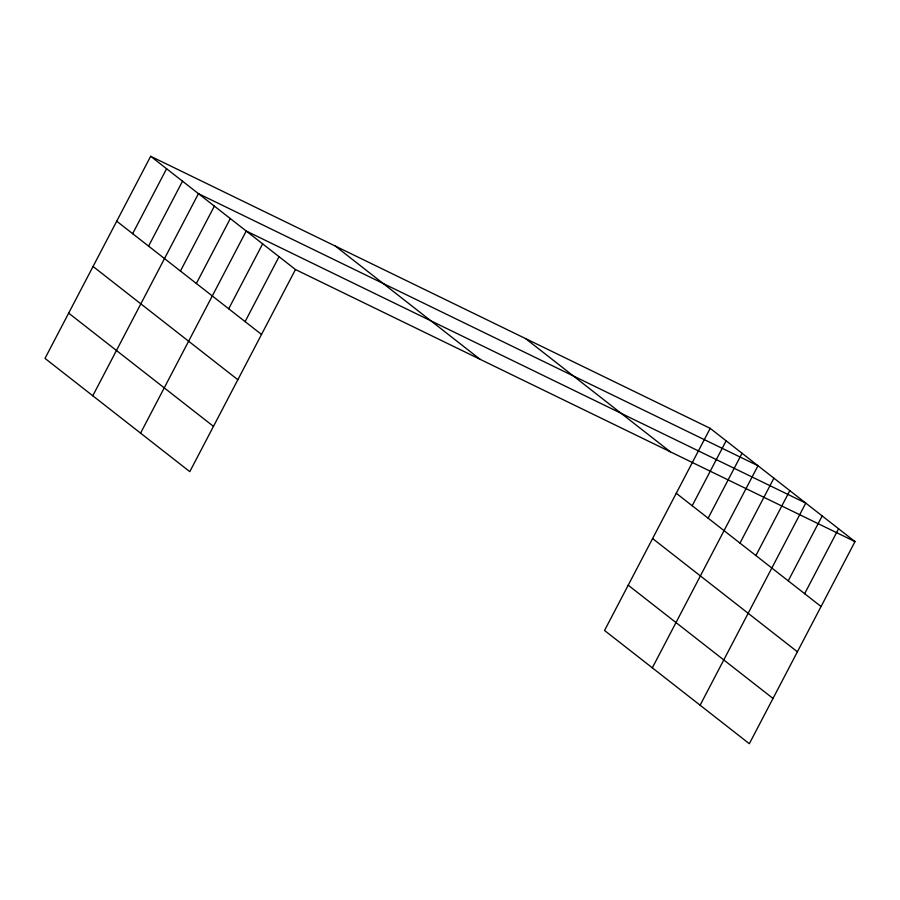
<?xml version="1.0" encoding="UTF-8"?>
<svg xmlns="http://www.w3.org/2000/svg" width="900" height="900" viewBox="0 0 900 900"><rect width="100%" height="100%" fill="white"/><g stroke="black" fill="none" stroke-linecap="round" stroke-linejoin="round"><path stroke-width="1.35" d="M150.66 156.285L45 358.402L189.799 471.645L295.459 269.528L150.66 156.285L710.201 428.355L855 541.597L749.34 743.715L604.541 630.472L710.201 428.355M132.649 233.662L166.59 168.75M148.579 246.116L182.52 181.204M92.779 395.775L198.45 193.657L757.991 465.728L652.32 667.845M180.439 271.035L214.369 206.111M196.357 283.489L230.299 218.565M140.569 433.136L246.229 231.03L805.77 503.1L700.11 705.206M228.701 308.779L262.642 243.866M245.104 321.615L279.045 256.691M692.19 505.733L726.131 440.809M708.12 518.186L742.061 453.274M739.98 543.105L773.91 478.181M755.899 555.559L789.84 490.635M788.242 580.849L822.184 515.925M804.645 593.685L838.586 528.761M295.459 269.528L855 541.597M525.555 338.569L670.354 451.811M676.271 493.279L821.059 606.521M335.317 246.071L480.105 359.314M652.601 538.549L797.389 651.791M628.211 585.202L773.01 698.434M116.719 221.209L261.517 334.451M93.06 266.479L237.847 379.721M68.67 313.132L213.469 426.364"/></g></svg>
